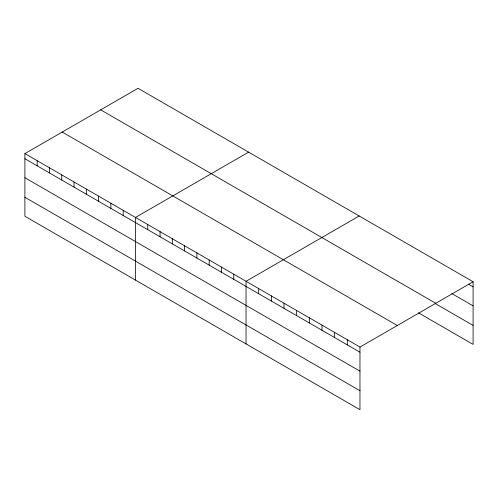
<?xml version="1.0" encoding="UTF-8"?>
<svg xmlns="http://www.w3.org/2000/svg" width="498" height="498" viewBox="0 0 498 498"><rect width="100%" height="100%" fill="white"/><g stroke="black" fill="none" stroke-linecap="round" stroke-linejoin="round"><path stroke-width="0.75" d="M24.9 153.614L359.967 347.062L359.967 409.698L24.9 216.25L24.9 153.614L138.033 88.302L473.1 281.75L473.1 344.386L418.469 312.844M248.608 152.139L135.475 217.452L135.475 280.088M359.176 215.976L246.043 281.295L246.043 343.931M359.967 347.062L473.1 281.75M468.437 284.19L473.1 286.879M451.779 293.546L473.1 305.859M100.702 109.853L435.769 303.301M435.128 303.481L473.1 325.406M62.231 132.063L397.298 325.511M24.9 158.75L359.967 352.198M24.9 177.724L359.967 371.172M24.9 197.276L359.967 390.725M347.305 339.754L347.305 344.89M334.65 332.446L334.65 337.582M321.994 325.138L321.994 330.274M309.333 317.836L309.333 322.965M296.677 310.528L296.677 315.657M284.016 303.22L284.016 308.349M271.36 295.912L271.36 301.041M258.699 288.603L258.699 293.733M233.755 274.199L233.755 279.334M221.473 267.109L221.473 272.238M209.185 260.012L209.185 265.148M196.903 252.922L196.903 258.051M184.615 245.825L184.615 250.961M172.327 238.735L172.327 243.864M160.045 231.638L160.045 236.774M147.757 224.548L147.757 229.684M123.187 210.361L123.187 215.497M110.898 203.271L110.898 208.401M98.616 196.175L98.616 201.31M86.328 189.084L86.328 194.214M74.04 181.988L74.04 187.124M61.758 174.898L61.758 180.027M49.47 167.801L49.47 172.937M37.188 160.711L37.188 165.84"/></g></svg>
